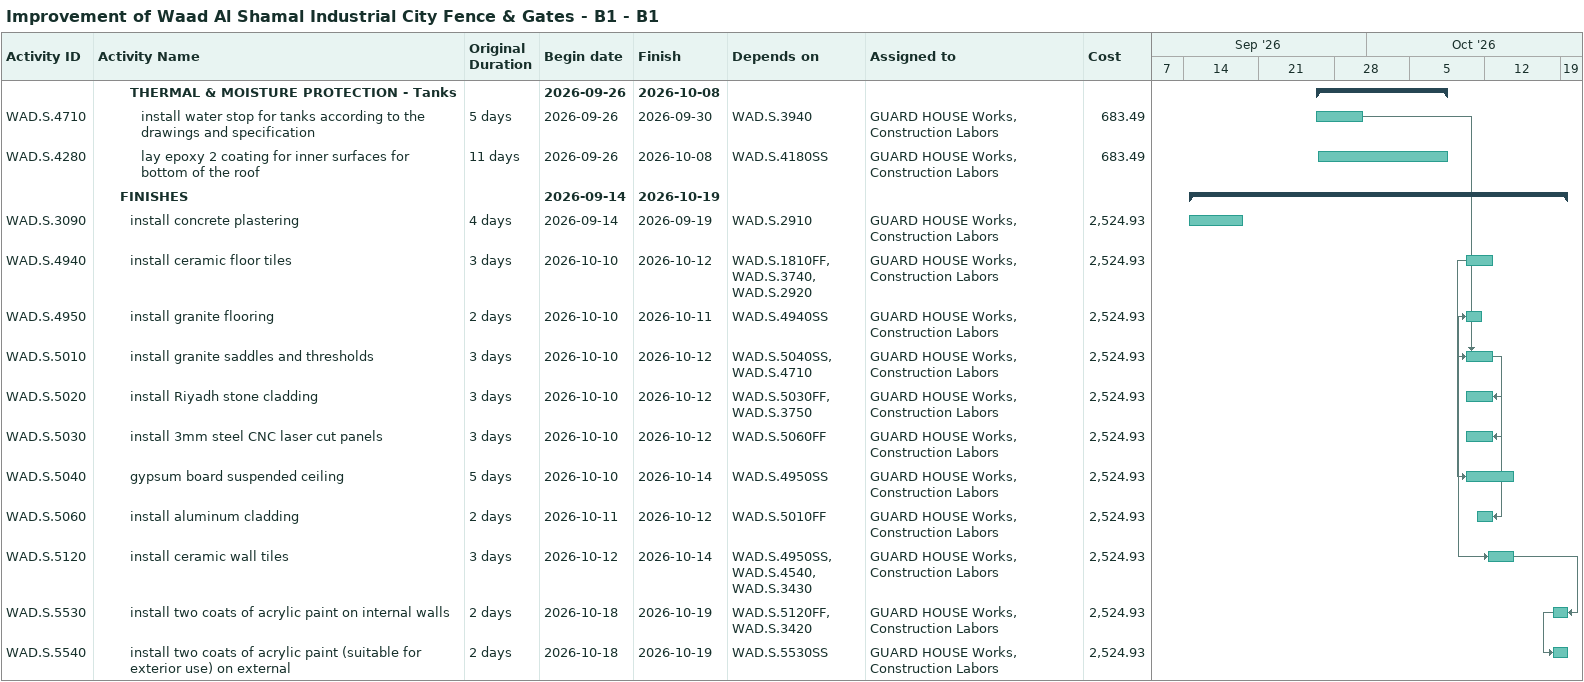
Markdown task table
Improvement of Waad Al Shamal Industrial City Fence & Gates - B1 - B1

| ID | Level | Task | Original duration | Start | Finish | Predecessors | Resources | Cost |
|---|---|---|---|---|---|---|---|---|
|  | 4 | **THERMAL & MOISTURE PROTECTION - Tanks** |  | 2026-09-26 | 2026-10-08 |  |  |  |
| WAD.S.4710 | 5 | install water stop for tanks according to the drawings and specification | 5d | 2026-09-26 | 2026-09-30 | WAD.S.3940 | GUARD HOUSE Works, Construction Labors | 683.49 |
| WAD.S.4280 | 5 | lay epoxy 2 coating for inner surfaces for bottom of the roof | 11d | 2026-09-26 | 2026-10-08 | WAD.S.4180SS | GUARD HOUSE Works, Construction Labors | 683.49 |
|  | 3 | **FINISHES** |  | 2026-09-14 | 2026-10-19 |  |  |  |
| WAD.S.3090 | 4 | install concrete plastering | 4d | 2026-09-14 | 2026-09-19 | WAD.S.2910 | GUARD HOUSE Works, Construction Labors | 2524.93 |
| WAD.S.4940 | 4 | install ceramic floor tiles | 3d | 2026-10-10 | 2026-10-12 | WAD.S.1810FF, WAD.S.3740, WAD.S.2920 | GUARD HOUSE Works, Construction Labors | 2524.93 |
| WAD.S.4950 | 4 | install granite flooring | 2d | 2026-10-10 | 2026-10-11 | WAD.S.4940SS | GUARD HOUSE Works, Construction Labors | 2524.93 |
| WAD.S.5010 | 4 | install granite saddles and thresholds | 3d | 2026-10-10 | 2026-10-12 | WAD.S.5040SS, WAD.S.4710 | GUARD HOUSE Works, Construction Labors | 2524.93 |
| WAD.S.5020 | 4 | install Riyadh stone cladding | 3d | 2026-10-10 | 2026-10-12 | WAD.S.5030FF, WAD.S.3750 | GUARD HOUSE Works, Construction Labors | 2524.93 |
| WAD.S.5030 | 4 | install 3mm steel CNC laser cut panels | 3d | 2026-10-10 | 2026-10-12 | WAD.S.5060FF | GUARD HOUSE Works, Construction Labors | 2524.93 |
| WAD.S.5040 | 4 | gypsum board suspended ceiling | 5d | 2026-10-10 | 2026-10-14 | WAD.S.4950SS | GUARD HOUSE Works, Construction Labors | 2524.93 |
| WAD.S.5060 | 4 | install aluminum cladding | 2d | 2026-10-11 | 2026-10-12 | WAD.S.5010FF | GUARD HOUSE Works, Construction Labors | 2524.93 |
| WAD.S.5120 | 4 | install ceramic wall tiles | 3d | 2026-10-12 | 2026-10-14 | WAD.S.4950SS, WAD.S.4540, WAD.S.3430 | GUARD HOUSE Works, Construction Labors | 2524.93 |
| WAD.S.5530 | 4 | install two coats of acrylic paint on internal walls | 2d | 2026-10-18 | 2026-10-19 | WAD.S.5120FF, WAD.S.3420 | GUARD HOUSE Works, Construction Labors | 2524.93 |
| WAD.S.5540 | 4 | install two coats of acrylic paint (suitable for exterior use) on external | 2d | 2026-10-18 | 2026-10-19 | WAD.S.5530SS | GUARD HOUSE Works, Construction Labors | 2524.93 |
